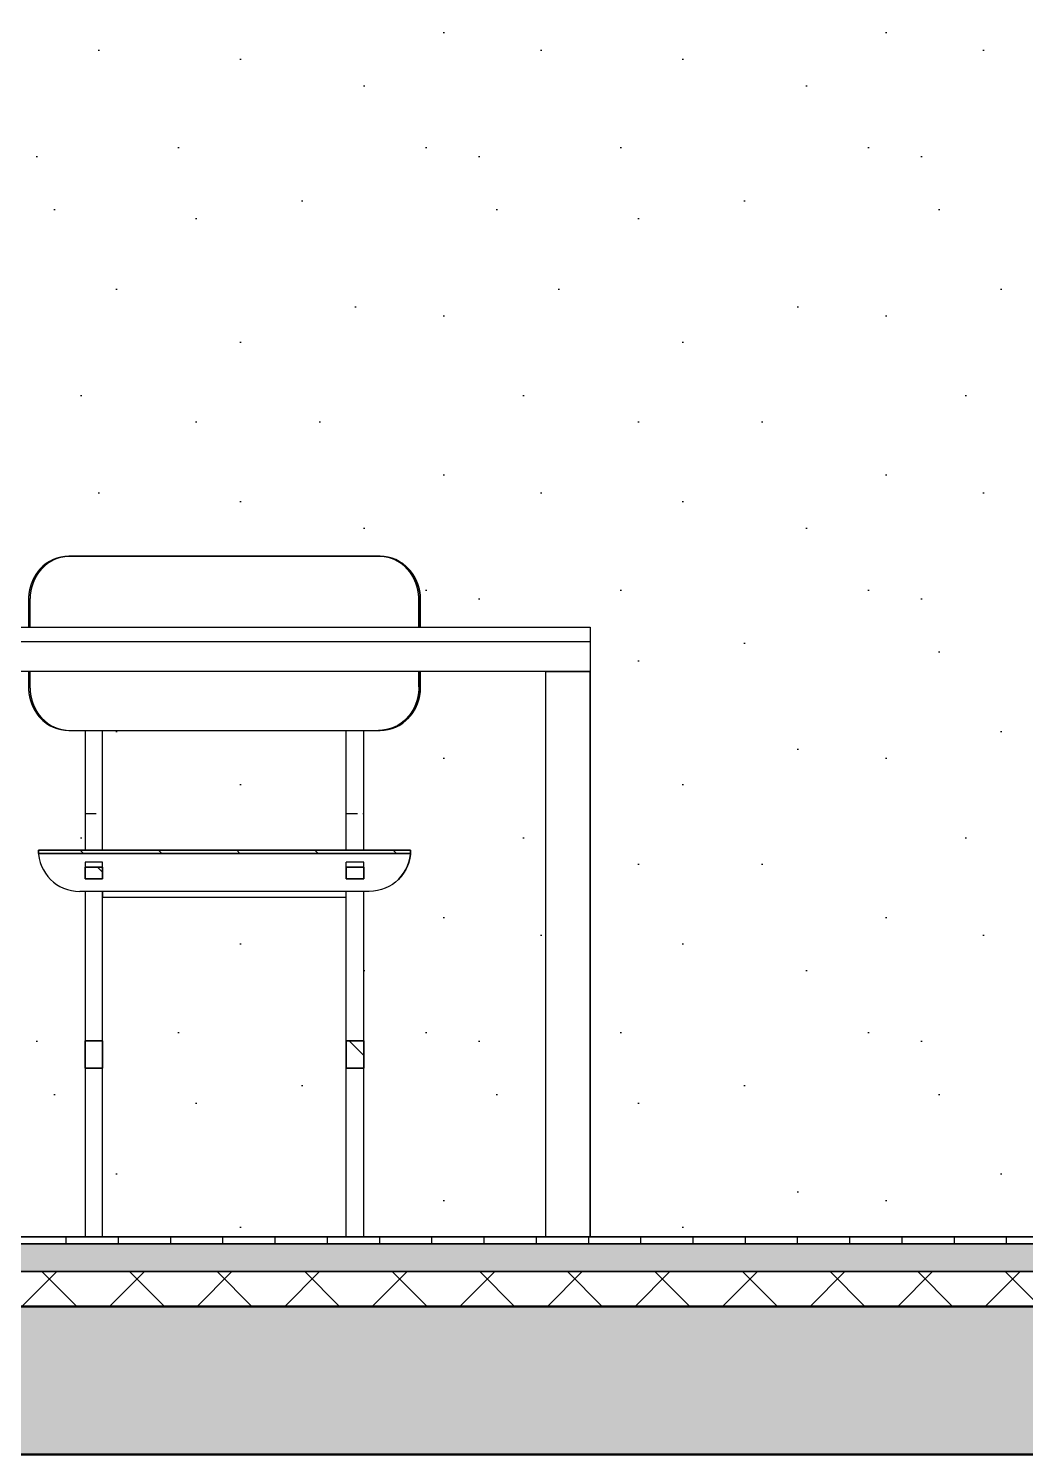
# Model space of a CAD drawing. Header units: millimetres. Extents: x -100 to 224448, y 0 to 22177.
# Drawn here: x 135139 to 136284, y 3600 to 5237 of the extents above; entities that cross this region are included whole.
import ezdxf

# ---------------------------------------------------------------- set-up
doc = ezdxf.new("R2010")
doc.units = ezdxf.units.MM
doc.linetypes.add('DASHED', pattern=[19.05, 12.7, -6.35])
doc.layers.get('0').update_dxf_attribs({"true_color": 0xdfdfdf})
for name, color, linetype in [('Background_0', 7, 'Continuous'), ('Boundary_0', 7, 'Continuous'), ('Boundary_Floor_ Ceramic Tiles', 7, 'Continuous'), ('Boundary_Insulation_ Extruded Polystyrene', 42, 'Continuous'), ('Boundary_Screed', 7, 'Continuous'), ('Elevation_Plaster_ Cement', 7, 'Continuous'), ('Fill_0', 7, 'Continuous'), ('Fill_Concrete_ Reinforced', 85, 'Continuous'), ('Fill_Floor_ Ceramic Tiles', 251, 'Continuous'), ('Fill_Insulation_ Extruded Polystyrene', 42, 'Continuous'), ('Fill_Screed', 251, 'Continuous'), ('Viewport border', 7, 'Continuous')]:
    doc.layers.add(name, color=color, linetype=linetype)
for name, color, linetype, lineweight in [('Background_Concrete_ Reinforced', 7, 'Continuous', 9), ('Background_Floor_ Ceramic Tiles', 7, 'Continuous', 9), ('Background_Insulation_ Extruded Polystyrene', 7, 'Continuous', 9), ('Background_Plaster_ Cement', 7, 'Continuous', 9), ('Background_Screed', 7, 'Continuous', 9), ('Boundary_Concrete_ Reinforced', 99, 'Continuous', 50)]:
    doc.layers.add(name, color=color, linetype=linetype, lineweight=lineweight)
doc.layers.add('BIM_ROOM_LINES', color=7, linetype='Continuous', plot=False)
pattern_1 = [(45, (-3002.4, 80), (-44.90128, 44.90128), [])]

# ---------------------------------------------------------------- blocks, each defined once
blk = doc.blocks.new("BB'__section__..%5CMainBuilding.dwg", base_point=(1833.3, -3770))
at = {"layer": 'Elevation_Plaster_ Cement'}
h = blk.add_hatch(dxfattribs=at)
h.set_pattern_fill('DOTS2', color=256, scale=20, style=0)
h.paths.add_polyline_path([(12402.4, 585), (12402.4, 525), (12334.4, 525), (12334.4, 80), (13284.4, 80), (13284.4, 729), (13284.4, 763), (13284.4, 780), (13539.4, 780), (13539.4, 811.4), (13552.8, 846.7, -0.001651), (13552.9, 846.9, -0.209989), (13585.7, 861.4), (13587.4, 861.4), (13764.4, 861.4), (13941.4, 861.4), (13943.1, 861.4, -0.211654), (13976, 846.7), (13989.4, 811.4), (13989.4, 780), (14239.4, 780), (14239.4, 811.4), (14252.8, 846.7, -0.001651), (14252.9, 846.9, -0.209989), (14285.7, 861.4), (14287.4, 861.4), (14464.4, 861.4), (14641.4, 861.4), (14643.1, 861.4, -0.211654), (14676, 846.7), (14689.4, 811.4), (14689.4, 780), (14884.4, 780), (14884.4, 763), (14884.4, 729), (14884.4, 80), (15384.4, 80), (15384.4, 729), (15384.4, 763), (15384.4, 780), (15579.4, 780), (15579.4, 811.4), (15592.8, 846.7, -0.211654), (15625.7, 861.4), (15627.4, 861.4), (15804.4, 861.4), (15981.4, 861.4), (15983.1, 861.4, -0.211654), (16016, 846.7), (16029.4, 811.4), (16029.4, 780), (16052.4, 780), (16052.4, 3080), (12334.4, 3080), (12334.4, 2885), (12402.4, 2885), (12402.4, 2825)])
h = blk.add_hatch(dxfattribs=at)
h.set_pattern_fill('DOTS2', color=256, scale=20, style=0)
h.paths.add_polyline_path([(14298.2, 524), (14304.4, 524), (14304.4, 559.1), (14304.4, 565.9), (14304.4, 661.4), (14287.4, 661.4), (14285.7, 661.4, -0.211654), (14252.8, 676), (14239.4, 711.4), (14239.4, 729), (13989.4, 729), (13989.4, 711.4), (13975.8, 675.8, -0.209921), (13943.1, 661.4), (13941.4, 661.4), (13924.4, 661.4), (13924.4, 568.6), (13924.4, 565.9), (13924.4, 559.1), (13924.4, 524), (13930.7, 524), (13964.2, 524), (13978.2, 524, -0.020024), (13978, 520.2, -0.157842), (13966.8, 493.2, -0.01978), (13964.2, 490.4, -0.198912), (13930.7, 476.5), (13924.4, 476.5), (13924.4, 305.1), (13924.4, 273.6), (13924.4, 80), (14304.4, 80), (14304.4, 273.6), (14304.4, 305.1), (14304.4, 476.5), (14298.2, 476.5, -0.390947), (14250.8, 520.2, -0.020024), (14250.7, 524), (14264.6, 524)])
h = blk.add_hatch(dxfattribs=at)
h.set_pattern_fill('DOTS2', color=256, scale=20, style=0)
h.paths.add_polyline_path([(14624.4, 568.6), (14624.4, 565.9), (14624.4, 559.1), (14624.4, 524), (14630.7, 524), (14664.2, 524), (14678.2, 524, -0.020024), (14678, 520.2, -0.157842), (14666.8, 493.2, -0.01978), (14664.2, 490.4, -0.198912), (14630.7, 476.5), (14624.4, 476.5), (14624.4, 305.1), (14624.4, 273.6), (14624.4, 80), (14833.4, 80), (14833.4, 729), (14689.4, 729), (14689.4, 711.4), (14675.8, 675.8, -0.209921), (14643.1, 661.4), (14641.4, 661.4), (14624.4, 661.4)])
h = blk.add_hatch(dxfattribs=at)
h.set_pattern_fill('DOTS2', color=256, scale=20, style=0)
h.paths.add_polyline_path([(14324.4, 568.6), (14324.4, 565.9), (14324.4, 559.1), (14324.4, 524), (14604.4, 524), (14604.4, 559.1), (14604.4, 565.9), (14604.4, 661.4), (14464.4, 661.4), (14324.4, 661.4)])
h = blk.add_hatch(dxfattribs=at)
h.set_pattern_fill('DOTS2', color=256, scale=20, style=0)
h.paths.add_polyline_path([(14324.4, 273.6), (14324.4, 80), (14604.4, 80), (14604.4, 273.6), (14604.4, 305.1), (14604.4, 470), (14324.4, 470), (14324.4, 305.1)])
at = {"layer": 'Fill_0', "extrusion": (1.78354e-14, 2.82586e-12, -1)}
h = blk.add_hatch(dxfattribs=at)
h.set_pattern_fill('ANSI31', color=256, scale=20, style=0)
h.set_pattern_definition([(45, (-3002.4, 80), (-44.90128, 44.90128), [])])
edge = h.paths.add_edge_path()
edge.add_line((-14250.8, 520.2), (-14678, 520.2))
edge.add_spline(control_points=[(-14678, 520.2), (-14678.2, 522.1), (-14678.2, 524)], knot_values=[-0.785398, -0.785398, -0.785398, -0.705313, -0.705313, -0.705313], weights=[1, 0.999198, 1], degree=2, periodic=0)
edge.add_line((-14678.2, 524), (-14250.7, 524))
edge.add_spline(control_points=[(-14250.7, 524), (-14250.7, 522.1), (-14250.8, 520.2)], knot_values=[0.705313, 0.705313, 0.705313, 0.785398, 0.785398, 0.785398], weights=[1, 0.999198, 1], degree=2, periodic=0)
at = {"layer": 'Fill_0', "extrusion": (0, 0, -1)}
h = blk.add_hatch(dxfattribs=at)
h.set_pattern_fill('ANSI31', color=256, scale=20, style=0)
h.set_pattern_definition(pattern_1)
h.paths.add_polyline_path([(-14324.4, 490.9), (-14324.4, 504.4), (-14304.4, 504.4), (-14304.4, 490.9)])
h = blk.add_hatch(dxfattribs=at)
h.set_pattern_fill('ANSI31', color=256, scale=20, style=0)
h.set_pattern_definition(pattern_1)
h.paths.add_polyline_path([(-14604.4, 490.9), (-14624.4, 490.9), (-14624.4, 504.4), (-14604.4, 504.4)])
h = blk.add_hatch(dxfattribs=at)
h.set_pattern_fill('ANSI31', color=256, scale=20, style=0)
h.set_pattern_definition(pattern_1)
h.paths.add_polyline_path([(-14324.4, 273.6), (-14324.4, 305.1), (-14304.4, 305.1), (-14304.4, 273.6)])
h = blk.add_hatch(dxfattribs=at)
h.set_pattern_fill('ANSI31', color=256, scale=20, style=0)
h.set_pattern_definition(pattern_1)
h.paths.add_polyline_path([(-14604.4, 273.6), (-14624.4, 273.6), (-14624.4, 305.1), (-14604.4, 305.1)])
at = {"layer": 'Fill_Concrete_ Reinforced', "extrusion": (-1.64668e-31, -8.571e-30, -1)}
h = blk.add_hatch(dxfattribs=at)
h.set_pattern_fill('CONCRETE1', color=256, scale=20, angle=15, style=0)
h.set_pattern_definition([(15, (-3002.4, 80), (287.368, 497.736), [50.8, -355.6]), (105, (-3002.4, 80), (-497.736, 287.368), [50.8, -355.6]), (150, (-2953.33, 93.15), (-392.5523, -105.184), [71.842, -502.894]), (15, (-3012.5, 313.96), (287.368, 497.736), [50.8, -355.6]), (60, (-2981.4, 296), (-105.184, 392.5523), [35.921, -538.815]), (150, (-2981.4, 296), (-392.5523, -105.184), [35.921, -538.815]), (15, (-2891.6, 451.54), (287.368, 497.736), [71.842, -334.558]), (60, (-2891.6, 451.54), (-105.184, 392.5523), [50.8, -523.936]), (150, (-2822.2, 470.13), (-392.5523, -105.184), [50.8, -523.936]), (105, (-2758.8, 250.45), (-497.736, 287.368), [50.8, -355.6]), (60, (-2758.82, 250.45), (-105.184, 392.5523), [35.921, -538.815]), (150, (-2740.86, 281.56), (-392.5523, -105.184), [35.921, -538.815]), (15, (-2979.63, 191.3), (287.368, 497.736), [25.4, -340.36]), (15, (-2711.5, 368.3), (287.368, 497.736), [25.4, -340.36]), (105, (-2847.33, 384.5), (-497.736, 287.368), [25.4, -340.36]), (150, (-2739.1, 176.85), (-392.5523, -105.184), [35.921, -538.815]), (150, (-2983.15, 400.7), (-392.5523, -105.184), [35.921, -538.815]), (60, (-2852.9, 258.1), (-105.184, 392.5523), [35.921, -538.815]), (105, (-2880.6, 165.23), (-497.736, 287.368), [6.35, -400.05]), (105, (-2906.6, 335.76), (-497.736, 287.368), [6.35, -400.05]), (105, (-2740.65, 452.54), (-497.736, 287.368), [6.35, -400.05]), (105, (-2678.64, 245.64), (-497.736, 287.368), [6.35, -400.05])])
h.paths.add_polyline_path([(-21512.4, -170), (-21512.4, 0), (-21230.4, 0), (-12334.4, 0), (-12092.4, 0), (-12092.4, -170)])
at = {"layer": 'Fill_Floor_ Ceramic Tiles', "extrusion": (-1.24803e-31, -2.22129e-41, -1)}
h = blk.add_hatch(dxfattribs=at)
h.set_pattern_fill('_USER', color=256, scale=60, angle=90, style=0, pattern_type=0)
h.set_pattern_definition([(90, (-3002.4, 80), (-60, -2e-13), [])])
h.paths.add_polyline_path([(-12334.4, 80), (-12334.4, 72), (-21230.4, 72), (-21230.4, 80)])
at = {"layer": 'Fill_Insulation_ Extruded Polystyrene', "extrusion": (-1.24803e-31, -2.18545e-44, -1)}
h = blk.add_hatch(dxfattribs=at)
h.set_pattern_fill('INSULATION', color=256, scale=20, style=0)
h.set_pattern_definition([(45, (-3002.4, 80), (-50.28943, 50.28943), []), (135, (-3002.4, 80), (-50.28943, -50.28943), [])])
h.paths.add_polyline_path([(-12334.4, 40), (-12334.4, 0), (-21230.4, 0), (-21230.4, 40)])
at = {"layer": 'Fill_Screed', "extrusion": (-1.24803e-31, 1.58826e-45, -1)}
h = blk.add_hatch(dxfattribs=at)
h.set_pattern_fill('SCREED', color=256, scale=20, angle=15, style=0)
h.set_pattern_definition([(15, (-3002.4, 80), (915.6406, 508.3053), [-127, 0, -381, 0]), (15, (-3005.69, 92.27), (915.6406, 508.3053), [-50.8, 0, -177.8, 0, -91.44, 0, -381, 0]), (15, (-3008.97, 104.53), (915.6406, 508.3053), [-25.4, 0, -127, 0, -127, 0, -279.4, 0, -91.44, 0]), (15, (-3012.26, 116.8), (915.6406, 508.3053), [-91.44, 0, -406.4, 0]), (15, (-3015.55, 129.07), (915.6406, 508.3053), [-304.8, 0, -304.8, 0]), (15, (-3018.84, 141.34), (915.6406, 508.3053), [-431.8, 0]), (15, (-3022.12, 153.6), (915.6406, 508.3053), [-127, 0, -558.8, 0]), (15, (-3025.4, 165.87), (915.6406, 508.3053), [-177.8, 0, -101.6, 0]), (15, (-3028.7, 178.14), (915.6406, 508.3053), [-254, 0]), (15, (-3035.27, 202.67), (915.6406, 508.3053), [-35.56, 0, -381, 0, -228.6, 0]), (15, (-3038.56, 214.94), (915.6406, 508.3053), [-50.8, 0, -5.08, 0, -127, 0]), (15, (-3041.84, 227.2), (915.6406, 508.3053), [-25.4, 0, -330.2, 0, -381, 0]), (15, (-3045.13, 239.47), (915.6406, 508.3053), [-254, 0]), (15, (-3048.42, 251.74), (915.6406, 508.3053), [-127, 0, -533.4, 0]), (15, (-3055, 276.28), (915.6406, 508.3053), [-609.6, 0]), (15, (-3058.28, 288.54), (915.6406, 508.3053), [-127, 0, -10.16, 0, -177.8, 0]), (15, (-3061.57, 300.8), (915.6406, 508.3053), [-35.56, 0, -254, 0, -101.6, 0, -177.8, 0, -203.2, 0]), (15, (-3064.85, 313.08), (915.6406, 508.3053), [-76.2, 0, -101.6, 0, -254, 0, -10.16, 0, -127, 0]), (15, (-3068.14, 325.35), (915.6406, 508.3053), [-254, 0])])
h.paths.add_polyline_path([(-12334.4, 72), (-12334.4, 40), (-21230.4, 40), (-21230.4, 72)])
at = {"linetype": 'DASHED', "extrusion": (0, 1, 0)}
for p, q in [((14241.1, 811.4), (14239.4, 811.4)), ((14689.4, 811.4), (14687.7, 811.4)), ((14241.1, 711.4), (14239.4, 711.4)), ((14689.4, 711.4), (14687.7, 711.4)), ((14304.4, 565.9), (14324.4, 565.9)), ((14604.4, 565.9), (14624.4, 565.9))]:
    blk.add_line(p, q, dxfattribs=at)
blk.add_line((2834.4, 80), (21730.4, 80))
blk.add_line((2834.4, 80), (21730.4, 80))
blk.add_line((2834.4, 80), (21730.4, 80))
at = {"layer": 'Background_0', "extrusion": (0, 1, 0)}
for p, q in [((14285.7, 861.4), (14464.4, 861.4)), ((14285.7, 861.4), (14464.4, 861.4)), ((14287.4, 861.4), (14285.7, 861.4)), ((14287.4, 861.4), (14285.7, 861.4)), ((14287.4, 861.4), (14285.7, 861.4)), ((14464.4, 861.4), (14287.4, 861.4)), ((14464.4, 861.4), (14287.4, 861.4)), ((14464.4, 861.4), (14287.4, 861.4)), ((14641.4, 861.4), (14464.4, 861.4)), ((14464.4, 861.4), (14643.1, 861.4)), ((14641.4, 861.4), (14464.4, 861.4)), ((14464.4, 861.4), (14643.1, 861.4)), ((14641.4, 861.4), (14464.4, 861.4)), ((14643.1, 861.4), (14641.4, 861.4)), ((14643.1, 861.4), (14641.4, 861.4)), ((14643.1, 861.4), (14641.4, 861.4)), ((14239.4, 811.4), (14239.4, 780)), ((14241.1, 811.4), (14241.1, 780)), ((14687.7, 780), (14687.7, 811.4)), ((14689.4, 780), (14689.4, 811.4)), ((14689.4, 811.4), (14689.4, 780)), ((14689.4, 780), (14689.4, 811.4)), ((14689.4, 811.4), (14689.4, 780)), ((14689.4, 780), (14689.4, 811.4)), ((13284.4, 780), (14884.4, 780)), ((14689.4, 780), (14884.4, 780)), ((14689.4, 780), (14884.4, 780)), ((14884.4, 780), (14884.4, 763)), ((14884.4, 780), (14884.4, 763)), ((14884.4, 780), (14884.4, 763)), ((14884.4, 763), (13284.4, 763)), ((14884.4, 763), (13284.4, 763)), ((14884.4, 763), (14884.4, 763)), ((14884.4, 763), (14884.4, 729)), ((14884.4, 763), (14884.4, 729)), ((14884.4, 763), (14884.4, 763)), ((14884.4, 763), (14884.4, 729)), ((14884.4, 763), (14884.4, 763)), ((14884.4, 763), (14884.4, 763)), ((14884.4, 729), (13284.4, 729)), ((14239.4, 729), (14239.4, 711.4)), ((14241.1, 729), (14241.1, 711.4)), ((14687.7, 711.4), (14687.7, 729)), ((14689.4, 711.4), (14689.4, 729)), ((14689.4, 729), (14689.4, 711.4)), ((14689.4, 711.4), (14689.4, 729)), ((14689.4, 729), (14689.4, 711.4)), ((14689.4, 711.4), (14689.4, 729)), ((14833.4, 729), (14884.4, 729)), ((14833.4, 80), (14833.4, 729)), ((14884.4, 80), (14884.4, 729)), ((14884.4, 729), (14884.4, 80)), ((14884.4, 729), (14884.4, 80)), ((14884.4, 80), (14884.4, 729)), ((14884.4, 729), (14884.4, 80)), ((14884.4, 729), (14884.4, 729)), ((14884.4, 729), (14884.4, 729)), ((14884.4, 80), (14884.4, 729)), ((14884.4, 729), (14884.4, 729)), ((14884.4, 729), (14884.4, 729)), ((14285.7, 661.4), (14287.4, 661.4)), ((14287.4, 661.4), (14464.4, 661.4)), ((14304.4, 661.4), (14304.4, 565.9)), ((14324.4, 565.9), (14324.4, 661.4)), ((14324.4, 568.6), (14324.4, 661.4)), ((14324.4, 565.9), (14324.4, 661.4)), ((14324.4, 565.9), (14324.4, 661.4)), ((14324.4, 568.6), (14324.4, 661.4)), ((14464.4, 661.4), (14641.4, 661.4)), ((14604.4, 565.9), (14604.4, 661.4)), ((14624.4, 568.6), (14624.4, 661.4)), ((14624.4, 568.6), (14624.4, 661.4)), ((14624.4, 565.9), (14624.4, 661.4)), ((14624.4, 565.9), (14624.4, 661.4)), ((14624.4, 565.9), (14624.4, 661.4)), ((14641.4, 661.4), (14643.1, 661.4)), ((14304.4, 565.9), (14304.4, 559.1)), ((14304.4, 559.1), (14304.4, 524)), ((14324.4, 559.1), (14324.4, 568.6)), ((14324.4, 559.1), (14324.4, 568.6)), ((14324.4, 559.1), (14324.4, 565.9)), ((14324.4, 559.1), (14324.4, 565.9)), ((14324.4, 559.1), (14324.4, 565.9)), ((14324.4, 524), (14324.4, 559.1)), ((14324.4, 524), (14324.4, 559.1)), ((14324.4, 524), (14324.4, 559.1)), ((14324.4, 524), (14324.4, 559.1)), ((14324.4, 524), (14324.4, 559.1)), ((14604.4, 559.1), (14604.4, 565.9)), ((14604.4, 524), (14604.4, 559.1)), ((14624.4, 559.1), (14624.4, 568.6)), ((14624.4, 559.1), (14624.4, 568.6)), ((14624.4, 559.1), (14624.4, 565.9)), ((14624.4, 559.1), (14624.4, 565.9)), ((14624.4, 559.1), (14624.4, 565.9)), ((14624.4, 524), (14624.4, 559.1)), ((14624.4, 524), (14624.4, 559.1)), ((14624.4, 524), (14624.4, 559.1)), ((14624.4, 524), (14624.4, 559.1)), ((14624.4, 524), (14624.4, 559.1)), ((14250.7, 524), (14304.4, 524)), ((14264.6, 524), (14250.7, 524)), ((14250.7, 524), (14304.4, 524)), ((14264.6, 524), (14250.7, 524)), ((14250.7, 524), (14678.2, 524)), ((14678.2, 524), (14250.7, 524)), ((14298.2, 524), (14264.6, 524)), ((14298.2, 524), (14264.6, 524)), ((14304.4, 524), (14298.2, 524)), ((14304.4, 524), (14298.2, 524)), ((14324.4, 524), (14604.4, 524)), ((14604.4, 524), (14324.4, 524)), ((14324.4, 524), (14604.4, 524)), ((14604.4, 524), (14324.4, 524)), ((14624.4, 524), (14678.2, 524)), ((14630.7, 524), (14624.4, 524)), ((14624.4, 524), (14678.2, 524)), ((14630.7, 524), (14624.4, 524)), ((14664.2, 524), (14630.7, 524)), ((14664.2, 524), (14630.7, 524)), ((14678.2, 524), (14664.2, 524)), ((14678.2, 524), (14664.2, 524)), ((14250.8, 520.2), (14678, 520.2)), ((14304.4, 510), (14304.4, 504.4)), ((14324.4, 510), (14304.4, 510)), ((14324.4, 504.4), (14324.4, 510)), ((14624.4, 510), (14604.4, 510)), ((14604.4, 504.4), (14604.4, 510)), ((14624.4, 504.4), (14624.4, 510)), ((14324.4, 504.4), (14304.4, 504.4)), ((14304.4, 504.4), (14304.4, 490.9)), ((14324.4, 490.9), (14324.4, 504.4)), ((14624.4, 504.4), (14604.4, 504.4)), ((14604.4, 504.4), (14604.4, 490.9)), ((14624.4, 490.9), (14624.4, 504.4)), ((14630.7, 476.5), (14298.2, 476.5)), ((14304.4, 490.9), (14324.4, 490.9)), ((14304.4, 476.5), (14304.4, 305.1)), ((14324.4, 476.5), (14324.4, 470)), ((14324.4, 80), (14324.4, 476.5)), ((14604.4, 490.9), (14624.4, 490.9)), ((14604.4, 305.1), (14604.4, 476.5)), ((14624.4, 80), (14624.4, 476.5)), ((14624.4, 80), (14624.4, 476.5)), ((14624.4, 80), (14624.4, 476.5)), ((14624.4, 80), (14624.4, 476.5)), ((14624.4, 80), (14624.4, 476.5)), ((14324.4, 80), (14324.4, 470)), ((14324.4, 80), (14324.4, 470)), ((14324.4, 470), (14604.4, 470)), ((14324.4, 80), (14324.4, 470)), ((14324.4, 80), (14324.4, 470)), ((14304.4, 305.1), (14304.4, 273.6)), ((14324.4, 305.1), (14304.4, 305.1)), ((14324.4, 273.6), (14324.4, 305.1)), ((14604.4, 305.1), (14604.4, 273.6)), ((14624.4, 305.1), (14604.4, 305.1)), ((14624.4, 273.6), (14624.4, 305.1)), ((14304.4, 273.6), (14324.4, 273.6)), ((14304.4, 273.6), (14304.4, 80)), ((14324.4, 80), (14324.4, 273.6)), ((14604.4, 80), (14604.4, 273.6)), ((14604.4, 273.6), (14624.4, 273.6)), ((14624.4, 80), (14624.4, 273.6)), ((14324.4, 80), (14304.4, 80)), ((14624.4, 80), (14604.4, 80)), ((14833.4, 80), (14884.4, 80))]:
    blk.add_line(p, q, dxfattribs=at)
at = {"layer": 'Background_0'}
for centre, radius, start, end in [((14285.7, 816.9), 44.5, 90.0676, 137.8696), ((14285.7, 816.9), 44.5, 90.0643, 137.5011), ((14285.7, 816.9), 44.5, 90.0643, 137.5011), ((14287.4, 816.9), 44.5, 90.0641, 137.8641), ((14641.4, 816.9), 44.5, 42.1359, 89.9359), ((14643.1, 816.9), 44.5, 42.1304, 89.9324), ((14643.1, 816.9), 44.5, 42.1304, 89.9324), ((14643.1, 816.9), 44.5, 42.1304, 89.9324), ((14285.7, 705.8), 44.5, 222.1304, 269.9324), ((14287.4, 705.8), 44.5, 222.1359, 269.9359), ((14643.1, 705.8), 44.5, 270.0676, 317.8696), ((14298.2, 524), 47.5, 180, 270), ((14630.7, 524), 47.5, 315, 0)]:
    blk.add_arc(centre, radius, start, end, dxfattribs=at)
at = {"layer": 'Background_0', "extrusion": (0, 0, -1)}
for centre, radius, start, end in [((-14285.7, 816.9), 44.5, 42.4995, 89.9357), ((-14285.7, 816.9), 44.5, 42.4995, 89.9357), ((-14643.1, 816.9), 44.5, 90.0676, 137.8696), ((-14643.1, 816.9), 44.5, 90.0676, 137.8696), ((-14641.4, 705.8), 44.5, 222.1359, 269.9359), ((-14630.7, 524), 47.5, 180, 270), ((-14630.7, 524), 47.5, 180, 225), ((-14630.7, 524), 47.5, 180, 220.4674), ((-14630.7, 524), 47.5, 180, 220.4674), ((-14630.7, 524), 47.5, 180, 220.4674)]:
    blk.add_arc(centre, radius, start, end, dxfattribs=at)
at = {"layer": 'Background_0'}
for points, knots in [([(14252.8, 846.7), (14251.5, 845.4), (14250.3, 844), (14249.2, 842.5), (14248.1, 840.9), (14246.1, 837.6), (14245.2, 835.9), (14244.3, 834.1), (14243.5, 832.3), (14242.2, 828.6), (14241.5, 826.8), (14241, 824.8), (14240.6, 822.9), (14239.9, 819), (14239.6, 817.1), (14239.5, 815.2), (14239.4, 813.2), (14239.4, 811.4)], [264.550818, 264.550818, 264.550818, 264.550818, 264.550818, 264.550818, 273.968543, 273.968543, 273.968543, 273.968543, 283.386268, 283.386268, 283.386268, 283.386268, 292.803993, 292.803993, 292.803993, 292.803993, 302.221718, 302.221718, 302.221718, 302.221718, 302.221718, 302.221718]), ([(14254.4, 846.7), (14253.2, 845.4), (14252, 844), (14250.9, 842.5), (14249.8, 840.9), (14247.8, 837.6), (14246.9, 835.9), (14246, 834.1), (14245.2, 832.3), (14243.9, 828.6), (14243.2, 826.8), (14242.7, 824.8), (14242.3, 822.9), (14241.6, 819), (14241.3, 817.1), (14241.2, 815.2), (14241.1, 813.2), (14241.1, 811.4)], [302.23523, 302.23523, 302.23523, 302.23523, 302.23523, 302.23523, 311.652964, 311.652964, 311.652964, 311.652964, 321.070697, 321.070697, 321.070697, 321.070697, 330.488431, 330.488431, 330.488431, 330.488431, 339.906165, 339.906165, 339.906165, 339.906165, 339.906165, 339.906165]), ([(14687.7, 811.4), (14687.7, 813.2), (14687.6, 815.2), (14687.5, 817.1), (14687.2, 819), (14686.5, 822.9), (14686.1, 824.8), (14685.6, 826.8), (14684.9, 828.6), (14683.6, 832.3), (14682.8, 834.1), (14681.9, 835.9), (14681, 837.6), (14679, 840.9), (14677.9, 842.5), (14676.8, 844), (14675.6, 845.4), (14674.4, 846.7)], [264.564296, 264.564296, 264.564296, 264.564296, 264.564296, 264.564296, 273.982029, 273.982029, 273.982029, 273.982029, 283.399763, 283.399763, 283.399763, 283.399763, 292.817497, 292.817497, 292.817497, 292.817497, 302.23523, 302.23523, 302.23523, 302.23523, 302.23523, 302.23523]), ([(14689.4, 811.4), (14689.4, 813.2), (14689.3, 815.2), (14689.2, 817.1), (14688.9, 819), (14688.2, 822.9), (14687.8, 824.8), (14687.3, 826.8), (14686.6, 828.6), (14685.3, 832.3), (14684.5, 834.1), (14683.6, 835.9), (14682.7, 837.6), (14680.7, 840.9), (14679.6, 842.5), (14678.5, 844), (14677.3, 845.4), (14676, 846.7)], [302.221718, 302.221718, 302.221718, 302.221718, 302.221718, 302.221718, 311.639443, 311.639443, 311.639443, 311.639443, 321.057168, 321.057168, 321.057168, 321.057168, 330.474893, 330.474893, 330.474893, 330.474893, 339.892619, 339.892619, 339.892619, 339.892619, 339.892619, 339.892619]), ([(14676, 846.7), (14677.3, 845.4), (14678.5, 844), (14679.6, 842.5), (14680.7, 840.9), (14682.7, 837.6), (14683.6, 835.9), (14684.5, 834.1), (14685.3, 832.3), (14686.6, 828.6), (14687.3, 826.8), (14687.8, 824.8), (14688.2, 822.9), (14688.9, 819), (14689.2, 817.1), (14689.3, 815.2), (14689.4, 813.2), (14689.4, 811.4)], [302.221718, 302.221718, 302.221718, 302.221718, 302.221718, 302.221718, 311.639443, 311.639443, 311.639443, 311.639443, 321.057168, 321.057168, 321.057168, 321.057168, 330.474893, 330.474893, 330.474893, 330.474893, 339.892619, 339.892619, 339.892619, 339.892619, 339.892619, 339.892619]), ([(14689.4, 811.4), (14689.4, 813.2), (14689.3, 815.2), (14689.2, 817.1), (14688.9, 819), (14688.2, 822.9), (14687.8, 824.8), (14687.3, 826.8), (14686.6, 828.6), (14685.3, 832.3), (14684.5, 834.1), (14683.6, 835.9), (14682.7, 837.6), (14680.7, 840.9), (14679.6, 842.5), (14678.5, 844), (14677.3, 845.4), (14676, 846.7)], [302.221718, 302.221718, 302.221718, 302.221718, 302.221718, 302.221718, 311.639443, 311.639443, 311.639443, 311.639443, 321.057168, 321.057168, 321.057168, 321.057168, 330.474893, 330.474893, 330.474893, 330.474893, 339.892619, 339.892619, 339.892619, 339.892619, 339.892619, 339.892619]), ([(14676, 846.7), (14677.3, 845.4), (14678.5, 844), (14679.6, 842.5), (14680.7, 840.9), (14682.7, 837.6), (14683.6, 835.9), (14684.5, 834.1), (14685.3, 832.3), (14686.6, 828.6), (14687.3, 826.8), (14687.8, 824.8), (14688.2, 822.9), (14688.9, 819), (14689.2, 817.1), (14689.3, 815.2), (14689.4, 813.2), (14689.4, 811.4)], [302.221718, 302.221718, 302.221718, 302.221718, 302.221718, 302.221718, 311.639443, 311.639443, 311.639443, 311.639443, 321.057168, 321.057168, 321.057168, 321.057168, 330.474893, 330.474893, 330.474893, 330.474893, 339.892619, 339.892619, 339.892619, 339.892619, 339.892619, 339.892619]), ([(14689.4, 811.4), (14689.4, 813.2), (14689.3, 815.2), (14689.2, 817.1), (14688.9, 819), (14688.2, 822.9), (14687.8, 824.8), (14687.3, 826.8), (14686.6, 828.6), (14685.3, 832.3), (14684.5, 834.1), (14683.6, 835.9), (14682.7, 837.6), (14680.7, 840.9), (14679.6, 842.5), (14678.5, 844), (14677.3, 845.4), (14676, 846.7)], [302.221718, 302.221718, 302.221718, 302.221718, 302.221718, 302.221718, 311.639443, 311.639443, 311.639443, 311.639443, 321.057168, 321.057168, 321.057168, 321.057168, 330.474893, 330.474893, 330.474893, 330.474893, 339.892619, 339.892619, 339.892619, 339.892619, 339.892619, 339.892619]), ([(14239.4, 711.4), (14239.4, 709.5), (14239.5, 707.6), (14239.6, 705.6), (14239.9, 703.7), (14240.6, 699.8), (14241, 697.9), (14241.5, 696), (14242.2, 694.1), (14243.5, 690.4), (14244.3, 688.6), (14245.2, 686.8), (14246.1, 685.1), (14248.1, 681.8), (14249.2, 680.2), (14250.3, 678.7), (14251.5, 677.3), (14252.8, 676)], [151.110859, 151.110859, 151.110859, 151.110859, 151.110859, 151.110859, 160.528584, 160.528584, 160.528584, 160.528584, 169.946309, 169.946309, 169.946309, 169.946309, 179.364034, 179.364034, 179.364034, 179.364034, 188.781759, 188.781759, 188.781759, 188.781759, 188.781759, 188.781759]), ([(14241.1, 711.4), (14241.1, 709.5), (14241.2, 707.6), (14241.3, 705.6), (14241.6, 703.7), (14242.3, 699.8), (14242.7, 697.9), (14243.2, 696), (14243.9, 694.1), (14245.2, 690.4), (14246, 688.6), (14246.9, 686.8), (14247.8, 685.1), (14249.8, 681.8), (14250.9, 680.2), (14252, 678.7), (14253.2, 677.3), (14254.4, 676)], [113.446681, 113.446681, 113.446681, 113.446681, 113.446681, 113.446681, 122.864414, 122.864414, 122.864414, 122.864414, 132.282148, 132.282148, 132.282148, 132.282148, 141.699882, 141.699882, 141.699882, 141.699882, 151.117615, 151.117615, 151.117615, 151.117615, 151.117615, 151.117615]), ([(14687.7, 711.4), (14687.7, 709.5), (14687.6, 707.6), (14687.5, 705.6), (14687.2, 703.7), (14686.5, 699.8), (14686.1, 697.9), (14685.6, 696), (14684.9, 694.1), (14683.6, 690.4), (14682.8, 688.6), (14681.9, 686.8), (14681, 685.1), (14679, 681.8), (14677.9, 680.2), (14676.8, 678.7), (14675.6, 677.3), (14674.4, 676)], [302.23523, 302.23523, 302.23523, 302.23523, 302.23523, 302.23523, 311.652964, 311.652964, 311.652964, 311.652964, 321.070697, 321.070697, 321.070697, 321.070697, 330.488431, 330.488431, 330.488431, 330.488431, 339.906165, 339.906165, 339.906165, 339.906165, 339.906165, 339.906165]), ([(14676, 676), (14677.3, 677.3), (14678.5, 678.7), (14679.6, 680.2), (14680.7, 681.8), (14682.7, 685.1), (14683.6, 686.8), (14684.5, 688.6), (14685.3, 690.4), (14686.6, 694.1), (14687.3, 696), (14687.8, 697.9), (14688.2, 699.8), (14688.9, 703.7), (14689.2, 705.6), (14689.3, 707.6), (14689.4, 709.5), (14689.4, 711.4)], [264.550818, 264.550818, 264.550818, 264.550818, 264.550818, 264.550818, 273.968543, 273.968543, 273.968543, 273.968543, 283.386268, 283.386268, 283.386268, 283.386268, 292.803993, 292.803993, 292.803993, 292.803993, 302.221718, 302.221718, 302.221718, 302.221718, 302.221718, 302.221718]), ([(14689.4, 711.4), (14689.4, 709.5), (14689.3, 707.6), (14689.2, 705.6), (14688.9, 703.7), (14688.2, 699.8), (14687.8, 697.9), (14687.3, 696), (14686.6, 694.1), (14685.3, 690.4), (14684.5, 688.6), (14683.6, 686.8), (14682.7, 685.1), (14680.7, 681.8), (14679.6, 680.2), (14678.5, 678.7), (14677.3, 677.3), (14676, 676)], [264.550818, 264.550818, 264.550818, 264.550818, 264.550818, 264.550818, 273.968543, 273.968543, 273.968543, 273.968543, 283.386268, 283.386268, 283.386268, 283.386268, 292.803993, 292.803993, 292.803993, 292.803993, 302.221718, 302.221718, 302.221718, 302.221718, 302.221718, 302.221718]), ([(14676, 676), (14677.3, 677.3), (14678.5, 678.7), (14679.6, 680.2), (14680.7, 681.8), (14682.7, 685.1), (14683.6, 686.8), (14684.5, 688.6), (14685.3, 690.4), (14686.6, 694.1), (14687.3, 696), (14687.8, 697.9), (14688.2, 699.8), (14688.9, 703.7), (14689.2, 705.6), (14689.3, 707.6), (14689.4, 709.5), (14689.4, 711.4)], [264.550818, 264.550818, 264.550818, 264.550818, 264.550818, 264.550818, 273.968543, 273.968543, 273.968543, 273.968543, 283.386268, 283.386268, 283.386268, 283.386268, 292.803993, 292.803993, 292.803993, 292.803993, 302.221718, 302.221718, 302.221718, 302.221718, 302.221718, 302.221718]), ([(14689.4, 711.4), (14689.4, 709.5), (14689.3, 707.6), (14689.2, 705.6), (14688.9, 703.7), (14688.2, 699.8), (14687.8, 697.9), (14687.3, 696), (14686.6, 694.1), (14685.3, 690.4), (14684.5, 688.6), (14683.6, 686.8), (14682.7, 685.1), (14680.7, 681.8), (14679.6, 680.2), (14678.5, 678.7), (14677.3, 677.3), (14676, 676)], [264.550818, 264.550818, 264.550818, 264.550818, 264.550818, 264.550818, 273.968543, 273.968543, 273.968543, 273.968543, 283.386268, 283.386268, 283.386268, 283.386268, 292.803993, 292.803993, 292.803993, 292.803993, 302.221718, 302.221718, 302.221718, 302.221718, 302.221718, 302.221718]), ([(14676, 676), (14677.3, 677.3), (14678.5, 678.7), (14679.6, 680.2), (14680.7, 681.8), (14682.7, 685.1), (14683.6, 686.8), (14684.5, 688.6), (14685.3, 690.4), (14686.6, 694.1), (14687.3, 696), (14687.8, 697.9), (14688.2, 699.8), (14688.9, 703.7), (14689.2, 705.6), (14689.3, 707.6), (14689.4, 709.5), (14689.4, 711.4)], [264.550818, 264.550818, 264.550818, 264.550818, 264.550818, 264.550818, 273.968543, 273.968543, 273.968543, 273.968543, 283.386268, 283.386268, 283.386268, 283.386268, 292.803993, 292.803993, 292.803993, 292.803993, 302.221718, 302.221718, 302.221718, 302.221718, 302.221718, 302.221718])]:
    blk.add_open_spline(points, degree=5, knots=knots, dxfattribs=at)
for points in [[(14675.8, 675.8), (14675.9, 675.8), (14675.9, 675.9), (14676, 675.9), (14676, 676), (14676, 676)], [(14676, 676), (14676, 676), (14676, 675.9), (14675.9, 675.9), (14675.9, 675.8), (14675.8, 675.8)], [(14675.8, 675.8), (14675.9, 675.8), (14675.9, 675.9), (14676, 675.9), (14676, 676), (14676, 676)], [(14676, 676), (14676, 676), (14676, 675.9), (14675.9, 675.9), (14675.9, 675.8), (14675.8, 675.8)]]:
    blk.add_open_spline(points, degree=5, dxfattribs=at)
at = {"layer": 'Background_Concrete_ Reinforced', "extrusion": (0, 1, 0)}
for p, q in [((21230.4, 0), (12334.4, 0)), ((12092.4, -170), (21512.4, -170))]:
    blk.add_line(p, q, dxfattribs=at)
at = {"layer": 'Background_Floor_ Ceramic Tiles', "extrusion": (0, 1, 0)}
for p, q in [((21230.4, 80), (12334.4, 80)), ((12334.4, 72), (21230.4, 72))]:
    blk.add_line(p, q, dxfattribs=at)
at = {"layer": 'Background_Insulation_ Extruded Polystyrene', "extrusion": (0, 1, 0)}
for p, q in [((21230.4, 40), (12334.4, 40)), ((12334.4, 0), (21230.4, 0))]:
    blk.add_line(p, q, dxfattribs=at)
at = {"layer": 'Background_Plaster_ Cement', "extrusion": (0, 1, 0)}
for p, q in [((13924.4, 80), (14304.4, 80)), ((14324.4, 80), (14604.4, 80)), ((14624.4, 80), (14833.4, 80)), ((14884.4, 80), (15384.4, 80))]:
    blk.add_line(p, q, dxfattribs=at)
at = {"layer": 'Background_Screed', "extrusion": (0, 1, 0)}
for p, q in [((21230.4, 72), (12334.4, 72)), ((12334.4, 40), (21230.4, 40))]:
    blk.add_line(p, q, dxfattribs=at)
at = {"layer": 'BIM_ROOM_LINES', "extrusion": (0, 1, 0)}
for p, q in [((21230.4, 80), (12334.4, 80)), ((14304.4, 80), (13924.4, 80)), ((14604.4, 80), (14324.4, 80)), ((14833.4, 80), (14624.4, 80)), ((15384.4, 80), (14884.4, 80))]:
    blk.add_line(p, q, dxfattribs=at)
at = {"layer": 'Boundary_0', "extrusion": (0, 1, 0)}
for p, q in [((14250.7, 524), (14678.2, 524)), ((14678, 520.2), (14250.8, 520.2)), ((14304.4, 490.9), (14304.4, 504.4)), ((14304.4, 504.4), (14324.4, 504.4)), ((14324.4, 504.4), (14324.4, 490.9)), ((14604.4, 490.9), (14604.4, 504.4)), ((14604.4, 504.4), (14624.4, 504.4)), ((14624.4, 504.4), (14624.4, 490.9)), ((14324.4, 490.9), (14304.4, 490.9)), ((14624.4, 490.9), (14604.4, 490.9)), ((14304.4, 273.6), (14304.4, 305.1)), ((14304.4, 305.1), (14324.4, 305.1)), ((14324.4, 305.1), (14324.4, 273.6)), ((14604.4, 273.6), (14604.4, 305.1)), ((14604.4, 305.1), (14624.4, 305.1)), ((14624.4, 305.1), (14624.4, 273.6)), ((14324.4, 273.6), (14304.4, 273.6)), ((14624.4, 273.6), (14604.4, 273.6))]:
    blk.add_line(p, q, dxfattribs=at)
at = {"layer": 'Boundary_0', "extrusion": (-4.88498e-15, -4.88498e-15, -1)}
blk.add_arc((-14298.2, 524), 47.5, 355.4114, 0, dxfattribs=at)
at = {"layer": 'Boundary_0', "extrusion": (-4.88498e-15, 4.88498e-15, -1)}
blk.add_arc((-14630.7, 524), 47.5, 180, 184.5886, dxfattribs=at)
at = {"layer": 'Boundary_Concrete_ Reinforced', "extrusion": (0, 1, 0)}
for p, q in [((12334.4, 0), (21230.4, 0)), ((21512.4, -170), (12092.4, -170))]:
    blk.add_line(p, q, dxfattribs=at)
at = {"layer": 'Boundary_Floor_ Ceramic Tiles', "extrusion": (0, 1, 0)}
for p, q in [((12334.4, 80), (21230.4, 80)), ((21230.4, 72), (12334.4, 72))]:
    blk.add_line(p, q, dxfattribs=at)
at = {"layer": 'Boundary_Insulation_ Extruded Polystyrene', "extrusion": (0, 1, 0)}
for p, q in [((12334.4, 40), (21230.4, 40)), ((21230.4, 0), (12334.4, 0))]:
    blk.add_line(p, q, dxfattribs=at)
at = {"layer": 'Boundary_Screed', "extrusion": (0, 1, 0)}
for p, q in [((12334.4, 72), (21230.4, 72)), ((21230.4, 40), (12334.4, 40))]:
    blk.add_line(p, q, dxfattribs=at)

msp = doc.modelspace()

# ---------------------------------------------------------------- block references
at = {"layer": 'Viewport border'}
msp.add_blockref("BB'__section__..%5CMainBuilding.dwg", (122732.9, 0), dxfattribs=at)

doc.saveas('drawing.dxf')
